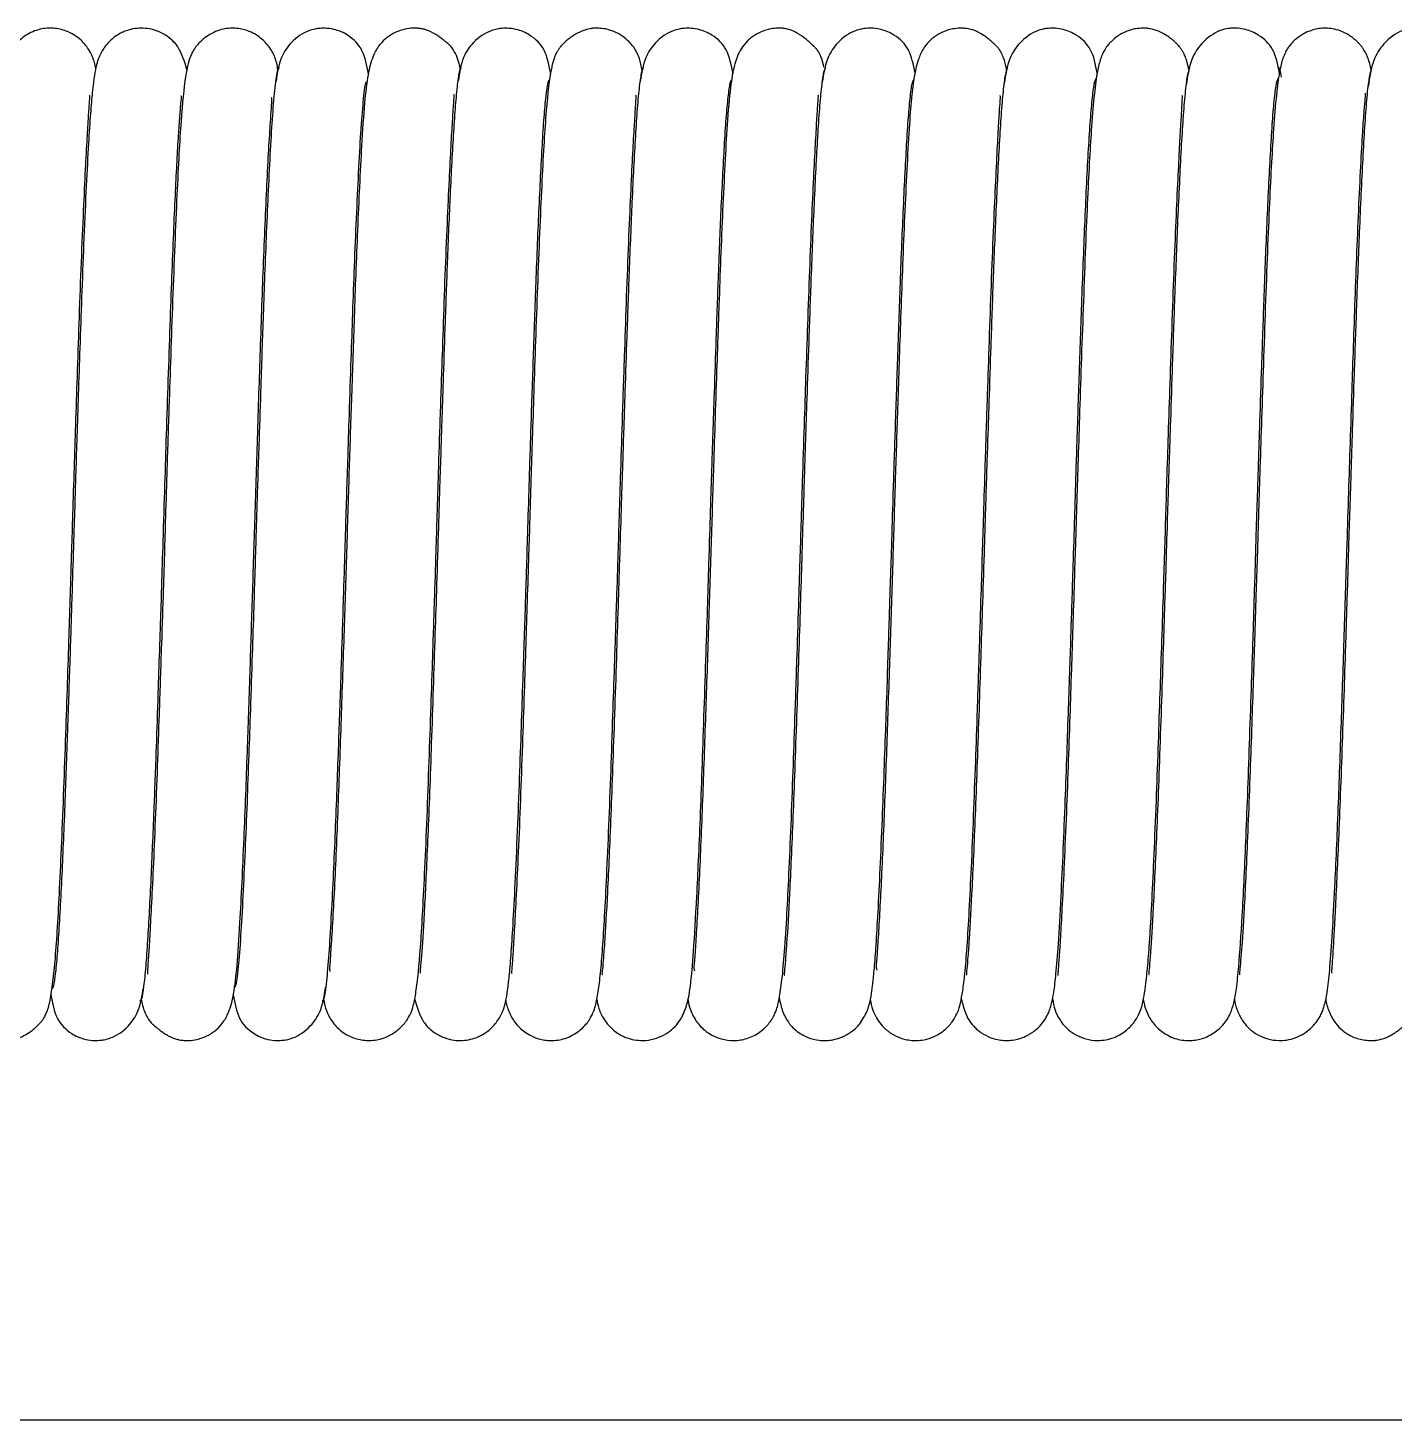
# Model space of a CAD drawing. Header units: millimetres. Extents: x 15 to 1184, y 5 to 836.
# Drawn here: x 549.46 to 563.18, y 611.84 to 625.81 of the extents above; entities that cross this region are included whole.
import ezdxf

# ---------------------------------------------------------------- set-up
doc = ezdxf.new("R2010")
doc.units = ezdxf.units.MM

msp = doc.modelspace()

# ---------------------------------------------------------------- linework, layer by layer
at = {"color": 7, "linetype": 'Continuous', "lineweight": 25}
msp.add_line((575.058, 611.84), (524.258, 611.84), dxfattribs=at)
for points, knots in [([(550.14, 625.408), (550.139, 625.412), (550.132, 625.458), (550.114, 625.51), (550.077, 625.587), (550.031, 625.651), (549.981, 625.701), (549.92, 625.746), (549.831, 625.79), (549.735, 625.81), (549.646, 625.81), (549.553, 625.795), (549.446, 625.753), (549.338, 625.655), (549.288, 625.582), (549.259, 625.521), (549.233, 625.44), (549.212, 625.327), (549.188, 625.134), (549.167, 624.886), (549.147, 624.562), (549.126, 624.154), (549.105, 623.663), (549.084, 623.123), (549.065, 622.577), (549.047, 622.023), (549.029, 621.489), (549.014, 621.003), (549.001, 620.574), (548.986, 620.118), (548.968, 619.561), (548.949, 618.971), (548.928, 618.386), (548.908, 617.853), (548.888, 617.373), (548.869, 616.982), (548.853, 616.686), (548.841, 616.499), (548.834, 616.392), (548.83, 616.334), (548.832, 616.326), (548.833, 616.322)], [0, 0, 0, 0, 0.002694, 0.0292, 0.040378, 0.047781, 0.054097, 0.059496, 0.065445, 0.074356, 0.079119, 0.084875, 0.097519, 0.107461, 0.113401, 0.125431, 0.142335, 0.175477, 0.208556, 0.244186, 0.282352, 0.323691, 0.367989, 0.412162, 0.451719, 0.487008, 0.526918, 0.558451, 0.582433, 0.610903, 0.647887, 0.693181, 0.732248, 0.775712, 0.819352, 0.860956, 0.900178, 0.937605, 0.961569, 0.984629, 1, 1, 1, 1]), ([(551.056, 625.391), (551.03, 625.475), (550.999, 625.578), (550.935, 625.662), (550.864, 625.729), (550.765, 625.783), (550.638, 625.814), (550.523, 625.809), (550.428, 625.778), (550.35, 625.74), (550.268, 625.676), (550.195, 625.573), (550.162, 625.493), (550.152, 625.459), (550.137, 625.399), (550.122, 625.31), (550.104, 625.16), (550.086, 624.95), (550.066, 624.645), (550.044, 624.232), (550.022, 623.733), (550.001, 623.199), (549.983, 622.685), (549.967, 622.21), (549.953, 621.785), (549.941, 621.421), (549.931, 621.075), (549.918, 620.684), (549.903, 620.186), (549.883, 619.572), (549.86, 618.865), (549.833, 618.102), (549.808, 617.491), (549.786, 617.041), (549.768, 616.731), (549.75, 616.471), (549.73, 616.279), (549.712, 616.169), (549.701, 616.17), (549.696, 616.171)], [0, 0, 0, 0, 0.03754, 0.046309, 0.054763, 0.062988, 0.070048, 0.081272, 0.086246, 0.089838, 0.102207, 0.113158, 0.121996, 0.129646, 0.141148, 0.167266, 0.193534, 0.225214, 0.262083, 0.304746, 0.349864, 0.390408, 0.426302, 0.458081, 0.485519, 0.508495, 0.527417, 0.550666, 0.581641, 0.620621, 0.667334, 0.721171, 0.783084, 0.816962, 0.852423, 0.889785, 0.929345, 0.97074, 1, 1, 1, 1]), ([(551.969, 625.391), (551.965, 625.413), (551.955, 625.476), (551.931, 625.537), (551.899, 625.597), (551.845, 625.669), (551.775, 625.732), (551.668, 625.787), (551.575, 625.809), (551.481, 625.81), (551.389, 625.796), (551.302, 625.763), (551.21, 625.694), (551.168, 625.651), (551.144, 625.621), (551.121, 625.588), (551.086, 625.522), (551.064, 625.448), (551.031, 625.275), (551.001, 624.974), (550.975, 624.549), (550.954, 624.137), (550.933, 623.644), (550.912, 623.1), (550.893, 622.547), (550.874, 621.985), (550.856, 621.44), (550.841, 620.946), (550.828, 620.516), (550.814, 620.068), (550.796, 619.527), (550.777, 618.952), (550.757, 618.379), (550.737, 617.853), (550.717, 617.375), (550.697, 616.985), (550.681, 616.691), (550.67, 616.506), (550.663, 616.398), (550.658, 616.336), (550.66, 616.323), (550.66, 616.316)], [0, 0, 0, 0, 0.014655, 0.039997, 0.049821, 0.055562, 0.065763, 0.07141, 0.080076, 0.084892, 0.091478, 0.106867, 0.112269, 0.116146, 0.118134, 0.120598, 0.127444, 0.150067, 0.181235, 0.250739, 0.288906, 0.329947, 0.37363, 0.41765, 0.45733, 0.492795, 0.533014, 0.564941, 0.589028, 0.616388, 0.652123, 0.696035, 0.733993, 0.776492, 0.819753, 0.860731, 0.899086, 0.93538, 0.958455, 0.980526, 1, 1, 1, 1]), ([(552.877, 625.352), (552.861, 625.435), (552.831, 625.599), (552.718, 625.711), (552.621, 625.768), (552.54, 625.797), (552.469, 625.81), (552.389, 625.809), (552.33, 625.8), (552.233, 625.772), (552.113, 625.691), (551.985, 625.512), (551.962, 625.36), (551.95, 625.277)], [0, 0, 0, 0, 0.1852973, 0.3640776, 0.4120907, 0.439724, 0.4823328, 0.5164201, 0.5440541, 0.5907226, 0.7479681, 0.8619884, 1, 1, 1, 1]), ([(553.8, 625.395), (553.796, 625.416), (553.788, 625.462), (553.761, 625.538), (553.724, 625.606), (553.687, 625.646), (553.67, 625.659), (553.637, 625.686), (553.617, 625.702), (553.601, 625.714), (553.583, 625.727), (553.557, 625.744), (553.502, 625.776), (553.463, 625.792), (553.412, 625.804), (553.381, 625.808), (553.357, 625.809), (553.34, 625.81), (553.3, 625.809), (553.229, 625.799), (553.145, 625.768), (553.079, 625.727), (553.022, 625.682), (552.967, 625.616), (552.909, 625.503), (552.867, 625.33), (552.835, 625.05), (552.811, 624.682), (552.788, 624.239), (552.768, 623.802), (552.75, 623.359), (552.731, 622.811), (552.709, 622.161), (552.683, 621.383), (552.659, 620.588), (552.632, 619.733), (552.607, 619.004), (552.587, 618.421), (552.571, 617.979), (552.553, 617.555), (552.535, 617.161), (552.517, 616.82), (552.499, 616.554), (552.49, 616.404), (552.484, 616.344), (552.494, 616.349), (552.496, 616.35)], [0, 0, 0, 0, 0.014287, 0.032656, 0.053562, 0.063552, 0.073441, 0.076816, 0.078204, 0.079498, 0.080804, 0.082225, 0.085701, 0.09572, 0.100008, 0.103096, 0.104274, 0.10529, 0.106308, 0.112042, 0.120536, 0.12405, 0.128528, 0.141982, 0.161715, 0.1974, 0.243661, 0.299627, 0.34164, 0.380535, 0.416005, 0.447941, 0.502634, 0.550263, 0.600781, 0.655137, 0.71496, 0.747175, 0.781054, 0.816908, 0.854488, 0.893462, 0.932142, 0.966052, 0.994589, 1, 1, 1, 1]), ([(554.708, 625.349), (554.692, 625.435), (554.662, 625.598), (554.546, 625.712), (554.449, 625.768), (554.369, 625.797), (554.298, 625.81), (554.218, 625.809), (554.159, 625.8), (554.062, 625.772), (553.942, 625.692), (553.814, 625.513), (553.791, 625.362), (553.779, 625.279)], [0, 0, 0, 0, 0.188948, 0.361092, 0.408115, 0.435952, 0.479056, 0.513585, 0.541468, 0.588414, 0.746456, 0.861117, 1, 1, 1, 1]), ([(555.627, 625.386), (555.618, 625.428), (555.605, 625.493), (555.578, 625.557), (555.56, 625.59), (555.545, 625.613), (555.531, 625.633), (555.493, 625.678), (555.438, 625.724), (555.372, 625.764), (555.309, 625.79), (555.24, 625.806), (555.178, 625.81), (555.137, 625.809), (555.081, 625.802), (555.023, 625.784), (554.955, 625.75), (554.9, 625.711), (554.871, 625.688), (554.851, 625.67), (554.839, 625.658), (554.828, 625.647), (554.817, 625.636), (554.809, 625.627), (554.799, 625.613), (554.791, 625.604), (554.785, 625.594), (554.775, 625.579), (554.761, 625.554), (554.747, 625.522), (554.729, 625.47), (554.699, 625.341), (554.668, 625.082), (554.64, 624.673), (554.619, 624.286), (554.598, 623.821), (554.577, 623.301), (554.558, 622.759), (554.54, 622.242), (554.525, 621.771), (554.51, 621.328), (554.498, 620.92), (554.485, 620.494), (554.471, 620.071), (554.456, 619.606), (554.44, 619.12), (554.422, 618.592), (554.403, 618.048), (554.382, 617.538), (554.361, 617.111), (554.344, 616.786), (554.33, 616.554), (554.321, 616.408), (554.313, 616.326), (554.317, 616.323), (554.319, 616.322)], [0, 0, 0, 0, 0.028611, 0.04444, 0.054046, 0.055504, 0.05661, 0.061924, 0.06915, 0.072729, 0.078427, 0.082657, 0.087294, 0.090306, 0.094429, 0.106184, 0.11694, 0.120767, 0.123664, 0.12484, 0.125898, 0.126918, 0.127989, 0.130002, 0.130782, 0.131512, 0.1323, 0.133231, 0.135708, 0.142087, 0.151458, 0.172131, 0.244278, 0.28239, 0.322424, 0.364376, 0.407604, 0.447501, 0.483226, 0.514556, 0.541308, 0.569771, 0.593061, 0.623316, 0.651437, 0.68411, 0.721096, 0.762282, 0.806597, 0.848381, 0.886852, 0.922226, 0.954878, 0.984567, 1, 1, 1, 1]), ([(556.538, 625.35), (556.521, 625.436), (556.49, 625.599), (556.377, 625.712), (556.256, 625.78), (556.146, 625.811), (556.047, 625.809), (555.988, 625.8), (555.89, 625.772), (555.77, 625.691), (555.643, 625.511), (555.62, 625.359), (555.607, 625.275)], [0, 0, 0, 0, 0.187292, 0.35192, 0.397655, 0.468459, 0.503124, 0.531394, 0.579297, 0.740956, 0.858178, 1, 1, 1, 1]), ([(557.451, 625.419), (557.444, 625.448), (557.437, 625.483), (557.417, 625.531), (557.409, 625.548), (557.402, 625.562), (557.397, 625.57), (557.394, 625.576), (557.391, 625.58), (557.388, 625.584), (557.384, 625.59), (557.378, 625.598), (557.37, 625.607), (557.364, 625.613), (557.357, 625.62), (557.349, 625.627), (557.342, 625.634), (557.336, 625.64), (557.33, 625.646), (557.321, 625.654), (557.308, 625.666), (557.284, 625.688), (557.229, 625.732), (557.158, 625.775), (557.099, 625.799), (557.04, 625.808), (557.01, 625.81), (556.972, 625.809), (556.922, 625.804), (556.847, 625.786), (556.786, 625.758), (556.741, 625.73), (556.713, 625.709), (556.662, 625.664), (556.599, 625.578), (556.545, 625.435), (556.507, 625.203), (556.48, 624.874), (556.456, 624.458), (556.434, 624), (556.414, 623.522), (556.395, 623.005), (556.377, 622.467), (556.358, 621.923), (556.339, 621.321), (556.317, 620.613), (556.291, 619.769), (556.261, 618.89), (556.236, 618.179), (556.215, 617.641), (556.197, 617.255), (556.18, 616.913), (556.163, 616.629), (556.15, 616.444), (556.142, 616.356), (556.15, 616.353), (556.153, 616.352)], [0, 0, 0, 0, 0.022891, 0.0272, 0.030204, 0.031254, 0.032052, 0.032387, 0.032704, 0.033026, 0.033377, 0.034229, 0.036022, 0.038527, 0.040175, 0.041515, 0.042108, 0.042673, 0.043234, 0.043815, 0.045117, 0.046709, 0.050997, 0.064618, 0.080912, 0.086486, 0.090317, 0.091681, 0.096292, 0.09988, 0.107985, 0.109773, 0.111868, 0.117155, 0.132632, 0.163904, 0.207344, 0.262573, 0.309587, 0.353893, 0.394362, 0.430717, 0.473472, 0.509924, 0.542294, 0.593219, 0.648092, 0.707566, 0.772129, 0.806853, 0.843107, 0.880608, 0.918947, 0.954284, 0.984662, 1, 1, 1, 1]), ([(558.365, 625.36), (558.348, 625.444), (558.318, 625.601), (558.205, 625.713), (558.084, 625.781), (557.975, 625.811), (557.875, 625.809), (557.816, 625.8), (557.719, 625.771), (557.599, 625.69), (557.471, 625.507), (557.447, 625.352), (557.434, 625.267)], [0, 0, 0, 0, 0.177987, 0.335701, 0.380221, 0.450954, 0.48569, 0.514549, 0.564045, 0.731799, 0.853307, 1, 1, 1, 1]), ([(559.285, 625.385), (559.283, 625.4), (559.277, 625.439), (559.265, 625.48), (559.251, 625.521), (559.237, 625.551), (559.228, 625.568), (559.221, 625.58), (559.217, 625.586), (559.214, 625.591), (559.211, 625.595), (559.207, 625.601), (559.201, 625.608), (559.195, 625.616), (559.187, 625.625), (559.18, 625.632), (559.165, 625.646), (559.153, 625.658), (559.14, 625.67), (559.118, 625.689), (559.088, 625.714), (559.029, 625.755), (558.966, 625.787), (558.904, 625.804), (558.851, 625.809), (558.807, 625.81), (558.745, 625.804), (558.669, 625.784), (558.596, 625.749), (558.542, 625.709), (558.489, 625.662), (558.437, 625.59), (558.391, 625.485), (558.357, 625.34), (558.33, 625.134), (558.307, 624.843), (558.286, 624.462), (558.263, 624.002), (558.243, 623.519), (558.225, 623.04), (558.209, 622.582), (558.195, 622.157), (558.178, 621.647), (558.158, 621.012), (558.134, 620.22), (558.107, 619.385), (558.078, 618.536), (558.048, 617.717), (558.02, 617.126), (557.999, 616.739), (557.983, 616.513), (557.972, 616.382), (557.979, 616.363), (557.983, 616.354)], [0, 0, 0, 0, 0.009197, 0.024143, 0.034405, 0.037826, 0.040183, 0.041027, 0.041389, 0.041729, 0.04206, 0.042402, 0.043173, 0.044137, 0.045343, 0.047979, 0.049072, 0.050133, 0.051284, 0.052623, 0.056081, 0.060773, 0.07413, 0.086682, 0.09081, 0.093659, 0.098796, 0.102763, 0.110429, 0.114314, 0.119596, 0.134928, 0.157005, 0.185923, 0.221602, 0.263804, 0.310904, 0.355563, 0.396365, 0.433027, 0.465977, 0.49542, 0.521177, 0.569039, 0.62003, 0.675151, 0.734455, 0.798354, 0.867584, 0.903695, 0.939532, 0.971902, 1, 1, 1, 1]), ([(560.194, 625.359), (560.178, 625.444), (560.147, 625.601), (560.033, 625.713), (559.911, 625.781), (559.803, 625.811), (559.703, 625.809), (559.645, 625.8), (559.547, 625.771), (559.427, 625.687), (559.298, 625.501), (559.274, 625.342), (559.261, 625.255)], [0, 0, 0, 0, 0.1741828, 0.3244301, 0.3673713, 0.436887, 0.4711267, 0.5003, 0.5511092, 0.7241803, 0.8493388, 1, 1, 1, 1]), ([(561.112, 625.403), (561.108, 625.424), (561.099, 625.463), (561.083, 625.512), (561.067, 625.55), (561.051, 625.579), (561.042, 625.594), (561.035, 625.604), (561.028, 625.613), (561.017, 625.627), (561.009, 625.636), (560.998, 625.647), (560.987, 625.658), (560.975, 625.67), (560.955, 625.688), (560.927, 625.711), (560.871, 625.75), (560.804, 625.784), (560.745, 625.802), (560.689, 625.809), (560.648, 625.81), (560.586, 625.806), (560.517, 625.79), (560.454, 625.764), (560.388, 625.724), (560.338, 625.682), (560.305, 625.644), (560.289, 625.624), (560.282, 625.613), (560.266, 625.59), (560.248, 625.557), (560.221, 625.489), (560.193, 625.37), (560.163, 625.155), (560.138, 624.857), (560.117, 624.501), (560.096, 624.102), (560.076, 623.623), (560.056, 623.086), (560.036, 622.527), (560.018, 621.993), (560.003, 621.51), (559.988, 621.057), (559.976, 620.645), (559.962, 620.22), (559.949, 619.804), (559.934, 619.351), (559.918, 618.881), (559.901, 618.373), (559.881, 617.852), (559.86, 617.369), (559.841, 616.974), (559.824, 616.684), (559.811, 616.486), (559.802, 616.366), (559.798, 616.315), (559.8, 616.306), (559.8, 616.303)], [0, 0, 0, 0, 0.01632, 0.028532, 0.036469, 0.038949, 0.039881, 0.04067, 0.041401, 0.042182, 0.044198, 0.04527, 0.046291, 0.047351, 0.048528, 0.051429, 0.055261, 0.066032, 0.077803, 0.081932, 0.084948, 0.089591, 0.093826, 0.099532, 0.103116, 0.110352, 0.113915, 0.115678, 0.116785, 0.118245, 0.127865, 0.143715, 0.174573, 0.215214, 0.260094, 0.296237, 0.334976, 0.376065, 0.418973, 0.459408, 0.495654, 0.527387, 0.55446, 0.5833, 0.606652, 0.636566, 0.664373, 0.696645, 0.73311, 0.774099, 0.818431, 0.859705, 0.896987, 0.930845, 0.961265, 0.988066, 1, 1, 1, 1]), ([(562.024, 625.359), (562.007, 625.444), (561.976, 625.601), (561.861, 625.714), (561.74, 625.781), (561.632, 625.811), (561.544, 625.81), (561.477, 625.802), (561.384, 625.774), (561.254, 625.685), (561.126, 625.494), (561.101, 625.33), (561.088, 625.24)], [0, 0, 0, 0, 0.16961, 0.314341, 0.355928, 0.423867, 0.457419, 0.469561, 0.538861, 0.716988, 0.845613, 1, 1, 1, 1]), ([(562.943, 625.392), (562.942, 625.396), (562.938, 625.431), (562.928, 625.46), (562.912, 625.513), (562.895, 625.552), (562.877, 625.584), (562.865, 625.603), (562.855, 625.618), (562.847, 625.628), (562.838, 625.638), (562.83, 625.647), (562.822, 625.656), (562.807, 625.672), (562.784, 625.693), (562.753, 625.717), (562.701, 625.753), (562.634, 625.785), (562.568, 625.803), (562.499, 625.811), (562.421, 625.807), (562.35, 625.791), (562.286, 625.765), (562.218, 625.726), (562.168, 625.683), (562.135, 625.645), (562.119, 625.625), (562.111, 625.614), (562.096, 625.591), (562.078, 625.558), (562.05, 625.49), (562.021, 625.367), (561.991, 625.143), (561.966, 624.833), (561.943, 624.465), (561.923, 624.055), (561.902, 623.569), (561.882, 623.025), (561.863, 622.458), (561.845, 621.915), (561.829, 621.422), (561.814, 620.957), (561.801, 620.532), (561.787, 620.098), (561.774, 619.686), (561.76, 619.25), (561.745, 618.805), (561.728, 618.329), (561.71, 617.857), (561.692, 617.43), (561.675, 617.079), (561.66, 616.806), (561.644, 616.555), (561.624, 616.354), (561.623, 616.32), (561.622, 616.31)], [0, 0, 0, 0, 0.002176, 0.018393, 0.031046, 0.039886, 0.042958, 0.045242, 0.046161, 0.046997, 0.047822, 0.048714, 0.049668, 0.05066, 0.052922, 0.055753, 0.059264, 0.068467, 0.078709, 0.085495, 0.090269, 0.094661, 0.100688, 0.104353, 0.111807, 0.115516, 0.117353, 0.118461, 0.119943, 0.1299, 0.146503, 0.179012, 0.221995, 0.269081, 0.306764, 0.346879, 0.389153, 0.43311, 0.474936, 0.512559, 0.545651, 0.574065, 0.604743, 0.629613, 0.660018, 0.687622, 0.719195, 0.754499, 0.793889, 0.833045, 0.868823, 0.901015, 0.929744, 0.97773, 1, 1, 1, 1]), ([(563.849, 625.371), (563.833, 625.451), (563.803, 625.604), (563.69, 625.713), (563.569, 625.781), (563.461, 625.811), (563.373, 625.809), (563.305, 625.802), (563.212, 625.774), (563.082, 625.682), (562.953, 625.486), (562.928, 625.316), (562.915, 625.224)], [0, 0, 0, 0, 0.159177, 0.302387, 0.343289, 0.409677, 0.442533, 0.454678, 0.525564, 0.709143, 0.841531, 1, 1, 1, 1]), ([(551.984, 625.408), (551.977, 625.408), (551.962, 625.406), (551.938, 625.237), (551.914, 624.96), (551.892, 624.604), (551.872, 624.204), (551.853, 623.78), (551.836, 623.358), (551.818, 622.85), (551.799, 622.294), (551.781, 621.745), (551.768, 621.336), (551.757, 621.016), (551.748, 620.699), (551.737, 620.361), (551.725, 619.96), (551.709, 619.49), (551.693, 618.993), (551.675, 618.495), (551.658, 618.017), (551.638, 617.536), (551.617, 617.079), (551.594, 616.674), (551.57, 616.362), (551.546, 616.179), (551.531, 616.183), (551.525, 616.185)], [0, 0, 0, 0, 0.043057, 0.098537, 0.150028, 0.197226, 0.24101, 0.281111, 0.317232, 0.349272, 0.402461, 0.440858, 0.465998, 0.487529, 0.50682, 0.531335, 0.556886, 0.58989, 0.630188, 0.664951, 0.703628, 0.746746, 0.793981, 0.84476, 0.899746, 0.95901, 1, 1, 1, 1]), ([(553.812, 625.411), (553.806, 625.409), (553.793, 625.403), (553.773, 625.279), (553.752, 625.079), (553.734, 624.818), (553.716, 624.518), (553.695, 624.1), (553.672, 623.558), (553.649, 622.918), (553.63, 622.372), (553.616, 621.949), (553.605, 621.594), (553.593, 621.227), (553.578, 620.762), (553.563, 620.247), (553.545, 619.706), (553.527, 619.17), (553.509, 618.637), (553.492, 618.142), (553.474, 617.705), (553.452, 617.213), (553.432, 616.826), (553.414, 616.55), (553.402, 616.403), (553.393, 616.33), (553.399, 616.328), (553.401, 616.328)], [0, 0, 0, 0, 0.0413325, 0.0901807, 0.1361851, 0.1789686, 0.2187879, 0.2561033, 0.322207, 0.3764119, 0.4196772, 0.4519048, 0.4729321, 0.4991256, 0.5330478, 0.574791, 0.6116026, 0.6529676, 0.6966046, 0.7383811, 0.7788633, 0.8178427, 0.8901665, 0.9237163, 0.9555252, 0.9840449, 1, 1, 1, 1]), ([(555.64, 625.412), (555.633, 625.405), (555.619, 625.39), (555.597, 625.243), (555.576, 625.022), (555.558, 624.741), (555.54, 624.422), (555.519, 623.983), (555.496, 623.421), (555.473, 622.767), (555.454, 622.218), (555.44, 621.801), (555.429, 621.445), (555.417, 621.065), (555.401, 620.572), (555.384, 620.03), (555.366, 619.465), (555.348, 618.92), (555.329, 618.391), (555.311, 617.911), (555.294, 617.493), (555.272, 617.033), (555.253, 616.687), (555.234, 616.447), (555.226, 616.345), (555.219, 616.306), (555.226, 616.314), (555.226, 616.314)], [0, 0, 0, 0, 0.049178, 0.098845, 0.14547, 0.188691, 0.229082, 0.266799, 0.333189, 0.38729, 0.43016, 0.461455, 0.481518, 0.509232, 0.544915, 0.589019, 0.627759, 0.671077, 0.714911, 0.757081, 0.797852, 0.836896, 0.908916, 0.942521, 0.97318, 0.999559, 1, 1, 1, 1]), ([(557.467, 625.412), (557.459, 625.4), (557.444, 625.376), (557.423, 625.214), (557.402, 624.984), (557.384, 624.697), (557.366, 624.372), (557.345, 623.926), (557.322, 623.359), (557.299, 622.7), (557.28, 622.146), (557.266, 621.722), (557.255, 621.365), (557.243, 620.991), (557.228, 620.509), (557.212, 619.98), (557.194, 619.427), (557.176, 618.892), (557.157, 618.369), (557.139, 617.893), (557.122, 617.479), (557.1, 617.023), (557.081, 616.68), (557.063, 616.447), (557.054, 616.342), (557.048, 616.299), (557.053, 616.305), (557.054, 616.306)], [0, 0, 0, 0, 0.051817, 0.101113, 0.147357, 0.190252, 0.230475, 0.268032, 0.33417, 0.388281, 0.431385, 0.463073, 0.48347, 0.510471, 0.545326, 0.58853, 0.626476, 0.668931, 0.712598, 0.754669, 0.795351, 0.834316, 0.90624, 0.93984, 0.97056, 0.995985, 1, 1, 1, 1]), ([(558.829, 616.069), (558.841, 616.018), (558.865, 615.923), (558.919, 615.827), (558.985, 615.762), (559.035, 615.722), (559.133, 615.669), (559.225, 615.651), (559.292, 615.649), (559.34, 615.652), (559.402, 615.663), (559.462, 615.685), (559.51, 615.71), (559.542, 615.73), (559.588, 615.765), (559.638, 615.812), (559.696, 615.899), (559.728, 615.986), (559.743, 616.045), (559.762, 616.148), (559.782, 616.326), (559.806, 616.628), (559.83, 617.049), (559.853, 617.545), (559.873, 618.036), (559.89, 618.515), (559.906, 618.963), (559.92, 619.37), (559.931, 619.726), (559.942, 620.068), (559.955, 620.456), (559.97, 620.952), (559.989, 621.571), (560.013, 622.295), (560.04, 623.088), (560.065, 623.737), (560.087, 624.226), (560.105, 624.571), (560.124, 624.87), (560.144, 625.105), (560.165, 625.269), (560.179, 625.296), (560.186, 625.309)], [0, 0, 0, 0, 0.027502, 0.050986, 0.056989, 0.061479, 0.06903, 0.07806, 0.080159, 0.082204, 0.086955, 0.092228, 0.094646, 0.096986, 0.099334, 0.1071, 0.126291, 0.136806, 0.151413, 0.175441, 0.208802, 0.251133, 0.302486, 0.344979, 0.383636, 0.417909, 0.448335, 0.474931, 0.497552, 0.516427, 0.539421, 0.56992, 0.608357, 0.654755, 0.708462, 0.769824, 0.803624, 0.83917, 0.876295, 0.915638, 0.957023, 1, 1, 1, 1]), ([(559.292, 625.408), (559.285, 625.391), (559.27, 625.358), (559.249, 625.189), (559.229, 624.955), (559.211, 624.667), (559.194, 624.342), (559.173, 623.898), (559.15, 623.332), (559.127, 622.672), (559.108, 622.111), (559.094, 621.676), (559.082, 621.317), (559.071, 620.954), (559.057, 620.5), (559.041, 620), (559.024, 619.477), (559.007, 618.96), (558.989, 618.446), (558.971, 617.969), (558.954, 617.55), (558.932, 617.086), (558.913, 616.731), (558.896, 616.489), (558.886, 616.367), (558.878, 616.307), (558.882, 616.307), (558.884, 616.307)], [0, 0, 0, 0, 0.051035, 0.099581, 0.145143, 0.187491, 0.227331, 0.26459, 0.33043, 0.384713, 0.428434, 0.461162, 0.482763, 0.508176, 0.541163, 0.582189, 0.618287, 0.658753, 0.701931, 0.743761, 0.78431, 0.823253, 0.895322, 0.928985, 0.960866, 0.987874, 1, 1, 1, 1]), ([(560.657, 616.063), (560.66, 616.045), (560.67, 615.991), (560.687, 615.939), (560.725, 615.867), (560.768, 615.804), (560.876, 615.706), (560.983, 615.664), (561.076, 615.649), (561.165, 615.649), (561.261, 615.669), (561.35, 615.713), (561.411, 615.758), (561.461, 615.808), (561.507, 615.872), (561.541, 615.942), (561.57, 616.036), (561.594, 616.176), (561.62, 616.43), (561.645, 616.798), (561.668, 617.241), (561.686, 617.644), (561.705, 618.107), (561.723, 618.621), (561.741, 619.153), (561.76, 619.713), (561.777, 620.256), (561.792, 620.752), (561.804, 621.135), (561.816, 621.492), (561.829, 621.912), (561.848, 622.47), (561.871, 623.139), (561.893, 623.72), (561.914, 624.182), (561.932, 624.521), (561.949, 624.824), (561.969, 625.072), (561.99, 625.253), (562.005, 625.29), (562.012, 625.309)], [0, 0, 0, 0, 0.012029, 0.034804, 0.042628, 0.048349, 0.057926, 0.070105, 0.07565, 0.080238, 0.088821, 0.094553, 0.099753, 0.105837, 0.112968, 0.123736, 0.145865, 0.177085, 0.215567, 0.277839, 0.31144, 0.346637, 0.383189, 0.420904, 0.458371, 0.492038, 0.530524, 0.561563, 0.585549, 0.602687, 0.629495, 0.666426, 0.713027, 0.769741, 0.802076, 0.836789, 0.873642, 0.913216, 0.955488, 1, 1, 1, 1]), ([(561.117, 625.401), (561.11, 625.379), (561.095, 625.334), (561.073, 625.142), (561.053, 624.884), (561.034, 624.571), (561.017, 624.224), (560.995, 623.754), (560.973, 623.164), (560.949, 622.488), (560.931, 621.926), (560.917, 621.502), (560.905, 621.144), (560.894, 620.763), (560.878, 620.27), (560.861, 619.732), (560.843, 619.176), (560.825, 618.646), (560.807, 618.137), (560.788, 617.681), (560.771, 617.291), (560.755, 616.97), (560.741, 616.716), (560.729, 616.523), (560.718, 616.391), (560.71, 616.317), (560.714, 616.312), (560.715, 616.311)], [0, 0, 0, 0, 0.052838, 0.102921, 0.149728, 0.19324, 0.234165, 0.272243, 0.33895, 0.393677, 0.437061, 0.468628, 0.488816, 0.516622, 0.552653, 0.597357, 0.636467, 0.680022, 0.724141, 0.766897, 0.808041, 0.847252, 0.884313, 0.919713, 0.953535, 0.983107, 1, 1, 1, 1]), ([(562.044, 625.319), (562.04, 625.346), (562.03, 625.413), (562.02, 625.412), (562.015, 625.411)], [0, 0, 0, 0, 0.397313, 1, 1, 1, 1]), ([(562.488, 616.06), (562.489, 616.051), (562.499, 615.999), (562.527, 615.921), (562.579, 615.828), (562.634, 615.766), (562.697, 615.721), (562.767, 615.681), (562.848, 615.656), (562.915, 615.65), (562.95, 615.649), (562.974, 615.65), (563.024, 615.656), (563.067, 615.668), (563.115, 615.688), (563.15, 615.706), (563.175, 615.722), (563.192, 615.733), (563.207, 615.744), (563.221, 615.755), (563.234, 615.765), (563.268, 615.792), (563.281, 615.804), (563.328, 615.856), (563.364, 615.923), (563.391, 616.005), (563.406, 616.07), (563.422, 616.173), (563.439, 616.322), (563.456, 616.522), (563.474, 616.803), (563.493, 617.17), (563.513, 617.602), (563.531, 618.054), (563.547, 618.49), (563.561, 618.899), (563.574, 619.27), (563.585, 619.602), (563.596, 619.936), (563.608, 620.328), (563.624, 620.833), (563.643, 621.457), (563.667, 622.185), (563.694, 622.981), (563.719, 623.636), (563.741, 624.133), (563.759, 624.488), (563.777, 624.799), (563.796, 625.052), (563.817, 625.238), (563.831, 625.283), (563.838, 625.306)], [0, 0, 0, 0, 0.004222, 0.027311, 0.045288, 0.057311, 0.061214, 0.064722, 0.073253, 0.07765, 0.07861, 0.079623, 0.082078, 0.08955, 0.093545, 0.096742, 0.098097, 0.09933, 0.100489, 0.101631, 0.102819, 0.10411, 0.113614, 0.121011, 0.142778, 0.153731, 0.170954, 0.196686, 0.221504, 0.250897, 0.284685, 0.323383, 0.362284, 0.397442, 0.428714, 0.456555, 0.481011, 0.50196, 0.520321, 0.544218, 0.575282, 0.61383, 0.66008, 0.713435, 0.773907, 0.807195, 0.84222, 0.878716, 0.917218, 0.957782, 1, 1, 1, 1]), ([(562.943, 625.393), (562.935, 625.366), (562.92, 625.311), (562.898, 625.105), (562.878, 624.835), (562.86, 624.512), (562.842, 624.155), (562.821, 623.676), (562.798, 623.078), (562.775, 622.396), (562.756, 621.829), (562.743, 621.404), (562.731, 621.045), (562.719, 620.664), (562.704, 620.173), (562.687, 619.637), (562.669, 619.086), (562.651, 618.562), (562.632, 618.059), (562.614, 617.612), (562.597, 617.233), (562.582, 616.925), (562.569, 616.684), (562.558, 616.506), (562.551, 616.39), (562.545, 616.329), (562.55, 616.327), (562.551, 616.327)], [0, 0, 0, 0, 0.053108, 0.10337, 0.150278, 0.194007, 0.235147, 0.273382, 0.340265, 0.395346, 0.438966, 0.470686, 0.490961, 0.518784, 0.554993, 0.599879, 0.639097, 0.682723, 0.727054, 0.770035, 0.811327, 0.850607, 0.887722, 0.923234, 0.957093, 0.986434, 1, 1, 1, 1]), ([(552.412, 616.051), (552.419, 616.051), (552.434, 616.053), (552.458, 616.222), (552.483, 616.499), (552.504, 616.855), (552.525, 617.255), (552.544, 617.679), (552.56, 618.101), (552.579, 618.609), (552.598, 619.165), (552.616, 619.714), (552.629, 620.123), (552.639, 620.443), (552.649, 620.76), (552.659, 621.098), (552.672, 621.499), (552.687, 621.969), (552.704, 622.466), (552.721, 622.964), (552.738, 623.442), (552.758, 623.923), (552.78, 624.38), (552.802, 624.786), (552.827, 625.095), (552.848, 625.269), (552.861, 625.269), (552.865, 625.269)], [0, 0, 0, 0, 0.043678, 0.099958, 0.152191, 0.20007, 0.244485, 0.285163, 0.321805, 0.354307, 0.408264, 0.447214, 0.472716, 0.494557, 0.514127, 0.538996, 0.564914, 0.598395, 0.639274, 0.674537, 0.713772, 0.757512, 0.805428, 0.856939, 0.912718, 0.972837, 1, 1, 1, 1]), ([(553.341, 616.068), (553.366, 615.984), (553.397, 615.881), (553.461, 615.797), (553.532, 615.73), (553.632, 615.676), (553.758, 615.645), (553.874, 615.65), (553.969, 615.681), (554.047, 615.719), (554.128, 615.783), (554.202, 615.886), (554.235, 615.966), (554.245, 616), (554.26, 616.06), (554.275, 616.149), (554.292, 616.299), (554.311, 616.509), (554.33, 616.814), (554.352, 617.227), (554.374, 617.726), (554.395, 618.26), (554.413, 618.774), (554.429, 619.249), (554.443, 619.674), (554.455, 620.038), (554.466, 620.384), (554.478, 620.775), (554.493, 621.273), (554.513, 621.887), (554.537, 622.594), (554.563, 623.357), (554.589, 623.968), (554.611, 624.418), (554.628, 624.728), (554.646, 624.988), (554.666, 625.18), (554.684, 625.29), (554.696, 625.289), (554.7, 625.288)], [0, 0, 0, 0, 0.03754, 0.046309, 0.054763, 0.062988, 0.070048, 0.081272, 0.086245, 0.089838, 0.102206, 0.113158, 0.121996, 0.129645, 0.141148, 0.167266, 0.193534, 0.225214, 0.262083, 0.304746, 0.349865, 0.390408, 0.426302, 0.458081, 0.485518, 0.508495, 0.527417, 0.550666, 0.581641, 0.620621, 0.667333, 0.721171, 0.783084, 0.816962, 0.852423, 0.889785, 0.929345, 0.97074, 1, 1, 1, 1]), ([(555.169, 616.063), (555.174, 616.035), (555.182, 615.993), (555.212, 615.914), (555.263, 615.826), (555.345, 615.741), (555.464, 615.67), (555.615, 615.642), (555.744, 615.66), (555.845, 615.701), (555.925, 615.757), (555.991, 615.828), (556.025, 615.884), (556.083, 616.013), (556.115, 616.213), (556.143, 616.535), (556.169, 616.986), (556.192, 617.458), (556.21, 617.882), (556.228, 618.365), (556.246, 618.896), (556.265, 619.443), (556.283, 620.012), (556.3, 620.558), (556.315, 621.054), (556.327, 621.435), (556.339, 621.79), (556.353, 622.203), (556.371, 622.746), (556.394, 623.391), (556.416, 623.942), (556.437, 624.37), (556.454, 624.679), (556.472, 624.948), (556.492, 625.154), (556.51, 625.281), (556.522, 625.289), (556.527, 625.292)], [0, 0, 0, 0, 0.022502, 0.033927, 0.044864, 0.05544, 0.065864, 0.077095, 0.085095, 0.09251, 0.100207, 0.107773, 0.119351, 0.132562, 0.176259, 0.231731, 0.29366, 0.327213, 0.362259, 0.398534, 0.436247, 0.473782, 0.507377, 0.545627, 0.576583, 0.600669, 0.617827, 0.644601, 0.681354, 0.72772, 0.784516, 0.816728, 0.851174, 0.887954, 0.927552, 0.969644, 1, 1, 1, 1]), ([(557.002, 616.078), (557.011, 616.03), (557.031, 615.936), (557.084, 615.844), (557.118, 615.8), (557.152, 615.764), (557.211, 615.718), (557.299, 615.673), (557.388, 615.652), (557.47, 615.648), (557.545, 615.656), (557.608, 615.674), (557.659, 615.697), (557.695, 615.717), (557.76, 615.762), (557.82, 615.823), (557.88, 615.93), (557.9, 615.992), (557.912, 616.035), (557.925, 616.102), (557.939, 616.203), (557.956, 616.356), (557.973, 616.579), (557.992, 616.895), (558.013, 617.305), (558.034, 617.783), (558.053, 618.275), (558.07, 618.745), (558.085, 619.18), (558.097, 619.569), (558.108, 619.91), (558.119, 620.249), (558.132, 620.644), (558.147, 621.151), (558.167, 621.771), (558.191, 622.483), (558.217, 623.252), (558.242, 623.872), (558.264, 624.333), (558.281, 624.654), (558.299, 624.929), (558.319, 625.141), (558.337, 625.274), (558.349, 625.289), (558.354, 625.296)], [0, 0, 0, 0, 0.024842, 0.048794, 0.054247, 0.059551, 0.065183, 0.070924, 0.079104, 0.084004, 0.088241, 0.093364, 0.096136, 0.09876, 0.101263, 0.113381, 0.130335, 0.137829, 0.149008, 0.165391, 0.186962, 0.21364, 0.245241, 0.281688, 0.323485, 0.364787, 0.401791, 0.434635, 0.463784, 0.489055, 0.510344, 0.528819, 0.552922, 0.584286, 0.623352, 0.66991, 0.723301, 0.784328, 0.817724, 0.852707, 0.889315, 0.928088, 0.968733, 1, 1, 1, 1]), ([(548.769, 616.073), (548.778, 616.031), (548.792, 615.966), (548.818, 615.902), (548.836, 615.869), (548.852, 615.846), (548.866, 615.826), (548.903, 615.781), (548.958, 615.735), (549.024, 615.695), (549.087, 615.669), (549.156, 615.653), (549.218, 615.649), (549.259, 615.65), (549.315, 615.657), (549.374, 615.675), (549.441, 615.709), (549.497, 615.748), (549.525, 615.771), (549.545, 615.789), (549.557, 615.801), (549.568, 615.812), (549.579, 615.823), (549.587, 615.832), (549.598, 615.846), (549.605, 615.855), (549.612, 615.865), (549.621, 615.88), (549.635, 615.905), (549.649, 615.937), (549.668, 615.989), (549.697, 616.118), (549.729, 616.377), (549.757, 616.786), (549.778, 617.173), (549.799, 617.638), (549.82, 618.159), (549.839, 618.7), (549.856, 619.217), (549.872, 619.688), (549.886, 620.131), (549.899, 620.539), (549.912, 620.965), (549.925, 621.388), (549.94, 621.853), (549.956, 622.339), (549.974, 622.867), (549.994, 623.411), (550.015, 623.921), (550.035, 624.348), (550.052, 624.673), (550.066, 624.905), (550.076, 625.051), (550.084, 625.133), (550.079, 625.136), (550.077, 625.137)], [0, 0, 0, 0, 0.028611, 0.04444, 0.054046, 0.055504, 0.05661, 0.061924, 0.06915, 0.072729, 0.078428, 0.082657, 0.087293, 0.090306, 0.094429, 0.106184, 0.11694, 0.120767, 0.123665, 0.12484, 0.125898, 0.126918, 0.127989, 0.130002, 0.130781, 0.131512, 0.1323, 0.133231, 0.135708, 0.142087, 0.151458, 0.172131, 0.244278, 0.28239, 0.322424, 0.364376, 0.407605, 0.447501, 0.483226, 0.514556, 0.541308, 0.569771, 0.593061, 0.623316, 0.651437, 0.68411, 0.721096, 0.762282, 0.806597, 0.848382, 0.886851, 0.922226, 0.954878, 0.984567, 1, 1, 1, 1]), ([(550.584, 616.048), (550.59, 616.05), (550.603, 616.056), (550.624, 616.18), (550.644, 616.38), (550.663, 616.641), (550.68, 616.941), (550.701, 617.359), (550.724, 617.901), (550.748, 618.541), (550.766, 619.087), (550.78, 619.51), (550.792, 619.865), (550.804, 620.232), (550.818, 620.697), (550.834, 621.212), (550.851, 621.753), (550.869, 622.289), (550.887, 622.822), (550.905, 623.317), (550.922, 623.754), (550.944, 624.246), (550.964, 624.633), (550.983, 624.909), (550.995, 625.056), (551.003, 625.129), (550.998, 625.131), (550.996, 625.131)], [0, 0, 0, 0, 0.041332, 0.090181, 0.136185, 0.178969, 0.218788, 0.256104, 0.322207, 0.376412, 0.419678, 0.451905, 0.472932, 0.499125, 0.533048, 0.574792, 0.611603, 0.652967, 0.696605, 0.738381, 0.778863, 0.817843, 0.890166, 0.923717, 0.955525, 0.984045, 1, 1, 1, 1]), ([(550.596, 616.064), (550.6, 616.043), (550.609, 615.997), (550.635, 615.921), (550.673, 615.853), (550.71, 615.813), (550.726, 615.8), (550.759, 615.773), (550.78, 615.757), (550.796, 615.745), (550.813, 615.732), (550.839, 615.715), (550.894, 615.683), (550.934, 615.667), (550.984, 615.655), (551.015, 615.651), (551.04, 615.65), (551.056, 615.649), (551.097, 615.65), (551.168, 615.66), (551.251, 615.691), (551.317, 615.732), (551.374, 615.777), (551.43, 615.843), (551.488, 615.956), (551.53, 616.129), (551.562, 616.409), (551.585, 616.777), (551.609, 617.22), (551.628, 617.657), (551.646, 618.1), (551.666, 618.648), (551.688, 619.298), (551.713, 620.076), (551.738, 620.871), (551.765, 621.726), (551.789, 622.455), (551.809, 623.038), (551.825, 623.48), (551.843, 623.904), (551.861, 624.298), (551.879, 624.639), (551.897, 624.905), (551.906, 625.055), (551.912, 625.115), (551.902, 625.11), (551.901, 625.109)], [0, 0, 0, 0, 0.014287, 0.032656, 0.053562, 0.063551, 0.07344, 0.076815, 0.078204, 0.079498, 0.080804, 0.082225, 0.085701, 0.09572, 0.100008, 0.103096, 0.104274, 0.10529, 0.106308, 0.112042, 0.120536, 0.12405, 0.128528, 0.141982, 0.161715, 0.197401, 0.243661, 0.299627, 0.34164, 0.380534, 0.416005, 0.447941, 0.502635, 0.550263, 0.60078, 0.655137, 0.714961, 0.747174, 0.781054, 0.816908, 0.854488, 0.893462, 0.932142, 0.966052, 0.994589, 1, 1, 1, 1]), ([(552.428, 616.068), (552.432, 616.046), (552.442, 615.983), (552.466, 615.922), (552.497, 615.862), (552.551, 615.79), (552.622, 615.727), (552.729, 615.672), (552.822, 615.65), (552.916, 615.649), (553.008, 615.663), (553.095, 615.696), (553.186, 615.765), (553.229, 615.808), (553.253, 615.838), (553.275, 615.871), (553.31, 615.937), (553.332, 616.011), (553.366, 616.184), (553.395, 616.485), (553.421, 616.91), (553.442, 617.322), (553.464, 617.815), (553.484, 618.359), (553.503, 618.912), (553.522, 619.474), (553.54, 620.019), (553.556, 620.513), (553.569, 620.943), (553.583, 621.391), (553.6, 621.932), (553.62, 622.507), (553.639, 623.08), (553.659, 623.606), (553.68, 624.084), (553.699, 624.474), (553.715, 624.768), (553.727, 624.953), (553.734, 625.061), (553.738, 625.123), (553.737, 625.136), (553.736, 625.143)], [0, 0, 0, 0, 0.014656, 0.039997, 0.049821, 0.055562, 0.065763, 0.07141, 0.080076, 0.084892, 0.091478, 0.106867, 0.112269, 0.116146, 0.118135, 0.120598, 0.127445, 0.150067, 0.181235, 0.250739, 0.288906, 0.329947, 0.37363, 0.41765, 0.45733, 0.492795, 0.533014, 0.564941, 0.589028, 0.616388, 0.652123, 0.696035, 0.733994, 0.776493, 0.819753, 0.860731, 0.899086, 0.935381, 0.958455, 0.980526, 1, 1, 1, 1]), ([(554.256, 616.051), (554.257, 616.047), (554.264, 616.001), (554.283, 615.949), (554.319, 615.872), (554.366, 615.808), (554.415, 615.758), (554.476, 615.713), (554.566, 615.669), (554.661, 615.649), (554.75, 615.649), (554.843, 615.664), (554.95, 615.706), (555.059, 615.804), (555.109, 615.877), (555.138, 615.938), (555.164, 616.019), (555.185, 616.132), (555.209, 616.325), (555.229, 616.573), (555.25, 616.897), (555.27, 617.305), (555.292, 617.796), (555.312, 618.336), (555.331, 618.882), (555.35, 619.436), (555.367, 619.97), (555.383, 620.456), (555.396, 620.885), (555.41, 621.341), (555.428, 621.898), (555.448, 622.488), (555.468, 623.073), (555.488, 623.606), (555.509, 624.086), (555.528, 624.477), (555.544, 624.773), (555.556, 624.96), (555.562, 625.067), (555.567, 625.125), (555.564, 625.133), (555.563, 625.137)], [0, 0, 0, 0, 0.002694, 0.0292, 0.040378, 0.047781, 0.054097, 0.059495, 0.065445, 0.074356, 0.079119, 0.084875, 0.097519, 0.107461, 0.113401, 0.125431, 0.142335, 0.175477, 0.208556, 0.244186, 0.282352, 0.323691, 0.367989, 0.412162, 0.451719, 0.487008, 0.526919, 0.558451, 0.582433, 0.610903, 0.647887, 0.693182, 0.732248, 0.775712, 0.819352, 0.860956, 0.900178, 0.937605, 0.961569, 0.984629, 1, 1, 1, 1]), ([(556.082, 616.072), (556.087, 616.044), (556.097, 615.992), (556.123, 615.921), (556.161, 615.852), (556.209, 615.792), (556.261, 615.744), (556.33, 615.699), (556.428, 615.659), (556.547, 615.643), (556.684, 615.665), (556.789, 615.718), (556.86, 615.778), (556.926, 615.852), (556.976, 615.954), (556.999, 616.051), (557.028, 616.232), (557.053, 616.499), (557.076, 616.846), (557.097, 617.266), (557.118, 617.738), (557.138, 618.26), (557.158, 618.835), (557.178, 619.418), (557.196, 619.978), (557.211, 620.435), (557.223, 620.851), (557.238, 621.306), (557.254, 621.805), (557.271, 622.331), (557.289, 622.855), (557.308, 623.39), (557.329, 623.889), (557.348, 624.313), (557.366, 624.647), (557.379, 624.893), (557.389, 625.032), (557.392, 625.1), (557.396, 625.134), (557.393, 625.135), (557.392, 625.136)], [0, 0, 0, 0, 0.018613, 0.033564, 0.04416, 0.052248, 0.058788, 0.06395, 0.070845, 0.079781, 0.088852, 0.099207, 0.104702, 0.11087, 0.127773, 0.158606, 0.195647, 0.237058, 0.282588, 0.322626, 0.365766, 0.408758, 0.447199, 0.492106, 0.52928, 0.5585, 0.58154, 0.610388, 0.647362, 0.680334, 0.717544, 0.758864, 0.801915, 0.843499, 0.883175, 0.921049, 0.957591, 0.975274, 0.992323, 1, 1, 1, 1]), ([(557.916, 616.061), (557.922, 616.027), (557.932, 615.97), (557.97, 615.886), (558.017, 615.816), (558.059, 615.772), (558.095, 615.742), (558.139, 615.711), (558.2, 615.68), (558.272, 615.659), (558.327, 615.65), (558.389, 615.649), (558.468, 615.657), (558.572, 615.691), (558.666, 615.753), (558.744, 615.839), (558.806, 615.955), (558.821, 616.024), (558.846, 616.149), (558.867, 616.33), (558.889, 616.592), (558.91, 616.947), (558.932, 617.387), (558.953, 617.888), (558.973, 618.425), (558.993, 618.992), (559.011, 619.556), (559.028, 620.082), (559.042, 620.524), (559.056, 620.962), (559.072, 621.479), (559.09, 622.044), (559.11, 622.624), (559.129, 623.181), (559.15, 623.715), (559.171, 624.182), (559.189, 624.557), (559.205, 624.839), (559.215, 625.027), (559.224, 625.121), (559.221, 625.132), (559.22, 625.134)], [0, 0, 0, 0, 0.021373, 0.035444, 0.04588, 0.053659, 0.056611, 0.059002, 0.066631, 0.070157, 0.074653, 0.078226, 0.083365, 0.09102, 0.101222, 0.112486, 0.124367, 0.149049, 0.176873, 0.207394, 0.24658, 0.289298, 0.331821, 0.377159, 0.419236, 0.456746, 0.499917, 0.534831, 0.561357, 0.586682, 0.620484, 0.662857, 0.700059, 0.741534, 0.786027, 0.829571, 0.871515, 0.911656, 0.950653, 0.988214, 1, 1, 1, 1]), ([(559.746, 616.067), (559.752, 616.03), (559.763, 615.961), (559.805, 615.877), (559.845, 615.818), (559.902, 615.757), (559.981, 615.701), (560.082, 615.66), (560.211, 615.642), (560.362, 615.67), (560.481, 615.741), (560.563, 615.826), (560.627, 615.936), (560.645, 616.005), (560.666, 616.097), (560.685, 616.235), (560.705, 616.43), (560.725, 616.706), (560.745, 617.066), (560.766, 617.514), (560.787, 618.025), (560.806, 618.554), (560.823, 619.054), (560.84, 619.547), (560.855, 620.007), (560.869, 620.445), (560.881, 620.836), (560.893, 621.244), (560.908, 621.692), (560.924, 622.2), (560.943, 622.751), (560.963, 623.308), (560.983, 623.819), (561.003, 624.248), (561.02, 624.583), (561.033, 624.83), (561.044, 625), (561.048, 625.094), (561.051, 625.132), (561.045, 625.129), (561.045, 625.129)], [0, 0, 0, 0, 0.0209743, 0.0388073, 0.0466311, 0.0544616, 0.0624269, 0.0701005, 0.0783795, 0.0900025, 0.1007902, 0.1117356, 0.1230549, 0.1432541, 0.1660276, 0.1911709, 0.2243339, 0.260531, 0.300179, 0.343554, 0.3880757, 0.4278562, 0.4632884, 0.4943271, 0.5285492, 0.5544853, 0.5800108, 0.6046359, 0.6340804, 0.6682634, 0.7069469, 0.7497577, 0.7929413, 0.8338703, 0.8721339, 0.9076658, 0.9410258, 0.9715952, 0.9957567, 1, 1, 1, 1]), ([(561.572, 616.065), (561.574, 616.051), (561.581, 615.998), (561.616, 615.914), (561.653, 615.841), (561.729, 615.758), (561.808, 615.702), (561.906, 615.662), (562.006, 615.647), (562.101, 615.653), (562.22, 615.684), (562.34, 615.76), (562.419, 615.865), (562.461, 615.953), (562.47, 615.985), (562.49, 616.059), (562.51, 616.178), (562.533, 616.393), (562.555, 616.724), (562.583, 617.238), (562.614, 617.939), (562.644, 618.811), (562.674, 619.693), (562.698, 620.458), (562.717, 621.081), (562.734, 621.601), (562.75, 622.093), (562.766, 622.577), (562.782, 623.046), (562.8, 623.528), (562.82, 624.004), (562.84, 624.431), (562.859, 624.765), (562.874, 624.982), (562.887, 625.117), (562.887, 625.144), (562.887, 625.157)], [0, 0, 0, 0, 0.0076638, 0.0282309, 0.0462524, 0.0546711, 0.062906, 0.070629, 0.0787295, 0.0840922, 0.0906586, 0.1050703, 0.1181885, 0.1236485, 0.1360379, 0.1500434, 0.1757566, 0.2174344, 0.2662405, 0.315327, 0.3852388, 0.4497852, 0.510249, 0.5657349, 0.5998248, 0.632211, 0.6681211, 0.6991478, 0.7334285, 0.7711918, 0.812785, 0.8578303, 0.9011381, 0.9381914, 0.9689935, 1, 1, 1, 1]), ([(549.689, 616.11), (549.705, 616.024), (549.735, 615.861), (549.85, 615.747), (549.947, 615.691), (550.028, 615.662), (550.098, 615.649), (550.178, 615.65), (550.237, 615.659), (550.335, 615.687), (550.455, 615.767), (550.582, 615.946), (550.605, 616.097), (550.618, 616.18)], [0, 0, 0, 0, 0.188947, 0.361089, 0.408112, 0.43595, 0.479053, 0.513583, 0.541467, 0.588412, 0.746456, 0.861113, 1, 1, 1, 1]), ([(551.52, 616.107), (551.535, 616.024), (551.565, 615.86), (551.678, 615.748), (551.775, 615.691), (551.856, 615.662), (551.927, 615.649), (552.007, 615.65), (552.066, 615.659), (552.164, 615.687), (552.283, 615.768), (552.411, 615.947), (552.434, 616.099), (552.447, 616.183)], [0, 0, 0, 0, 0.185298, 0.364079, 0.41209, 0.439723, 0.482334, 0.516421, 0.544056, 0.590724, 0.747971, 0.861991, 1, 1, 1, 1])]:
    msp.add_open_spline(points, degree=3, knots=knots, dxfattribs=at)

doc.saveas('drawing.dxf')
